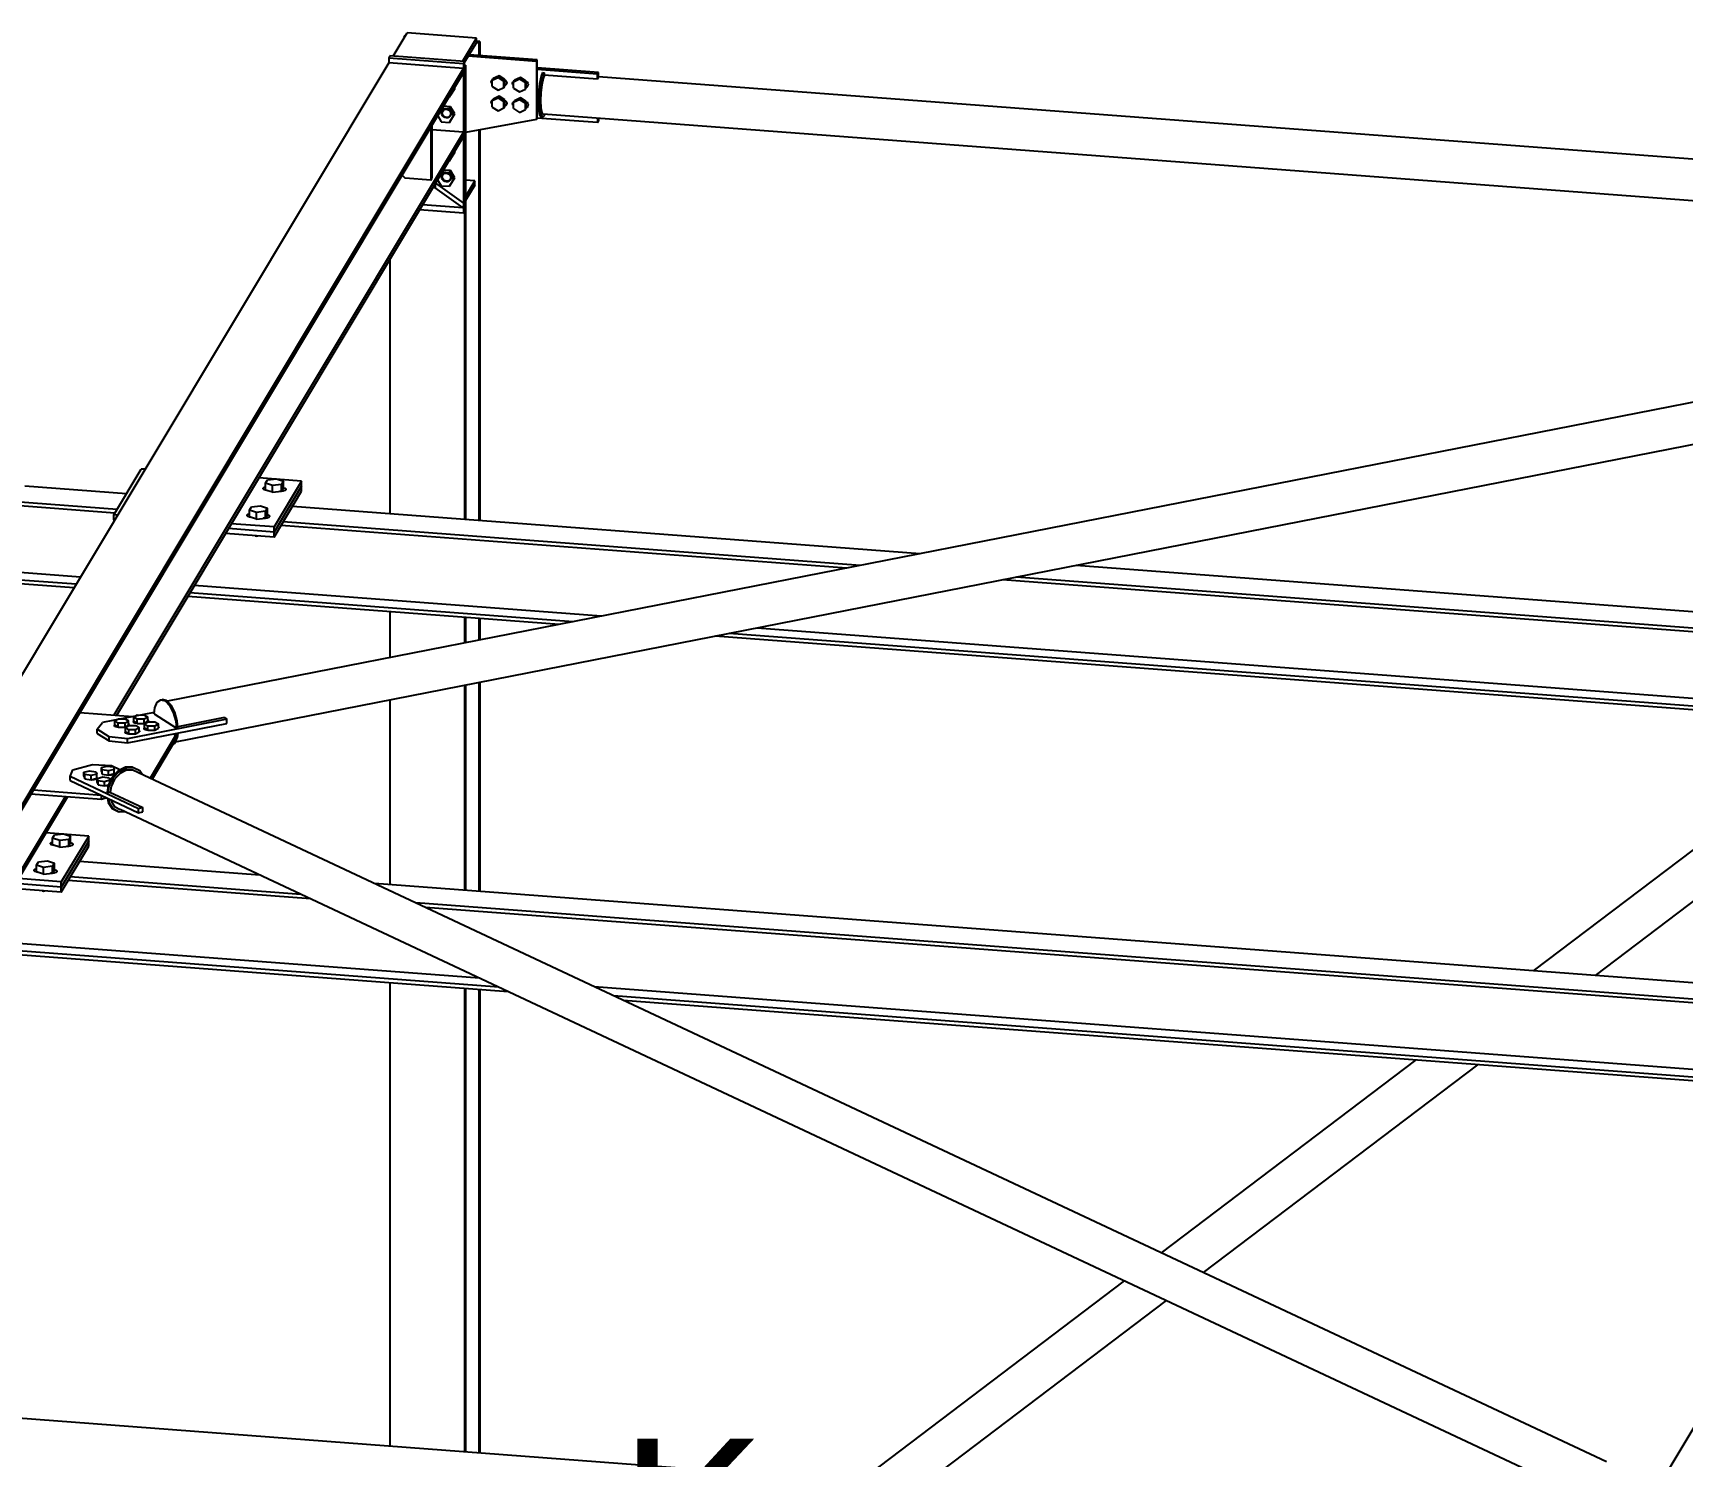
# Model space of a CAD drawing. Header units: millimetres. Extents: x -57554 to 16546, y 2142 to 98430.
# Drawn here: x -53503 to -50483, y 95825 to 98430 of the extents above; entities that cross this region are included whole.
import ezdxf

# ---------------------------------------------------------------- set-up
doc = ezdxf.new("R2010")
doc.units = ezdxf.units.MM
doc.styles.add('Arial', font='ARIAL.TTF', dxfattribs={"height": 0.2})

msp = doc.modelspace()

# ---------------------------------------------------------------- linework, layer by layer
at = {"color": 2, "linetype": 'Continuous'}
for p, q in [((-52843.3, 98387.4), (-52817.8, 98430)), ((-52821.7, 98424.6), (-52823.4, 98421.7)), ((-52823.4, 98421.7), (-52822.8, 98421.6)), ((-52823.4, 98421.7), (-52823.4, 98420.6)), ((-52821.7, 98424.6), (-52821.1, 98424.6)), ((-52690.6, 98420.4), (-52817.8, 98430)), ((-52716.2, 98377.9), (-52690.6, 98420.4)), ((-52690.6, 98412.9), (-52712.4, 98376.7)), ((-52686.5, 98411.4), (-52691.4, 98411.7)), ((-52690.6, 98412.9), (-52690.6, 98420.4)), ((-52684.7, 98414.3), (-52690.6, 98414.8)), ((-52684.7, 98414.3), (-52686.5, 98411.4)), ((-52686.5, 98411.4), (-52686.5, 98388.9)), ((-52684.7, 98414.3), (-52684.7, 98388.8)), ((-52849.3, 98387.9), (-52851.4, 98384.4)), ((-52851.4, 98384.4), (-52714.4, 98374.1)), ((-52851.4, 98384.4), (-52851.4, 98375.1)), ((-52712.4, 98377.6), (-52849.3, 98387.9)), ((-52712.4, 98377.6), (-52714.4, 98374.1)), ((-52712.4, 98103.6), (-52712.4, 98377.6)), ((-52581, 98378.1), (-52705.9, 98387.5)), ((-52579.3, 98380.8), (-52704.3, 98390.2)), ((-52581, 98378.1), (-52579.3, 98380.8)), ((-52581, 98378.1), (-52581, 98271.5)), ((-52579.3, 98274.2), (-52579.3, 98380.8)), ((-52851.4, 98375.1), (-54269.6, 96011.2)), ((-54138, 95991.9), (-52714.4, 98364.8)), ((-54138, 95984), (-52714.4, 98356.8)), ((-52714.4, 98364.8), (-52851.4, 98375.1)), ((-52714.4, 98374.1), (-52714.4, 98100.1)), ((-52714.4, 98356.8), (-52714.4, 98364.8)), ((-52710.6, 98371.2), (-52712.4, 98371.3)), ((-52710.6, 98371.2), (-52712.4, 98368.2)), ((-52712.4, 98368.2), (-52712.4, 97539.7)), ((-52710.6, 98371.2), (-52710.6, 97539.5)), ((-52467.1, 98357.5), (-52579.3, 98366)), ((-52468.8, 98354.7), (-52579.3, 98363.1)), ((-52572.1, 98350.8), (-52575, 98337.2)), ((-52569.5, 98357.4), (-52572.1, 98350.8)), ((-52572.1, 98337), (-52569.2, 98350.6)), ((-52569.5, 98357.4), (-52566.6, 98357.2)), ((-52569.2, 98350.6), (-52566.6, 98357.2)), ((-52566.3, 98353.3), (-52568.8, 98346.9)), ((-52566.6, 98357.2), (-52566.6, 98352.5)), ((-52566.6, 98353.3), (-52566.6, 98352.5)), ((-52566.6, 98353.3), (-52468.8, 98345.9)), ((-52468.8, 98354.7), (-52467.1, 98357.5)), ((-52468.8, 98345.9), (-52468.8, 98354.7)), ((-52468.8, 98345.9), (-52467.1, 98348.7)), ((-52467.1, 98348.7), (-52467.1, 98357.5)), ((-49391.9, 98118.2), (-52467.1, 98349.8)), ((-52577, 98320.9), (-52577.6, 98304.4)), ((-52575, 98337.2), (-52577, 98320.9)), ((-52574.7, 98304.2), (-52574, 98320.7)), ((-52574, 98320.7), (-52572.1, 98337)), ((-52573.1, 98320.5), (-52573.7, 98305.9)), ((-52571.3, 98334.9), (-52573.1, 98320.5)), ((-52568.8, 98346.9), (-52571.3, 98334.9)), ((-52577.6, 98304.4), (-52577, 98290.1)), ((-52577.6, 98304.4), (-52574.7, 98304.2)), ((-52577, 98290.1), (-52575, 98280.3)), ((-52574, 98289.9), (-52574.7, 98304.2)), ((-52572.1, 98280.1), (-52574, 98289.9)), ((-52573.7, 98305.9), (-52573.1, 98293.3)), ((-52573.1, 98293.3), (-52571.3, 98284.6)), ((-52774.3, 98257), (-52774.3, 98160.8)), ((-52772.7, 98259.7), (-52772.7, 98163.6)), ((-52581, 98271.5), (-52710.6, 98248)), ((-52581, 98271.5), (-52579.3, 98274.2)), ((-52468.8, 98265.9), (-52579.3, 98274.2)), ((-52575, 98280.3), (-52572.1, 98276.4)), ((-52569.2, 98276.2), (-52572.1, 98280.1)), ((-52572.1, 98276.4), (-52569.2, 98276.2)), ((-52571.3, 98284.6), (-52568.8, 98281.2)), ((-52566.6, 98278.2), (-52569.2, 98276.2)), ((-49299.8, 98035), (-52568.8, 98281.2)), ((-52566.6, 98281), (-52566.6, 98278.2)), ((-52468.8, 98273.6), (-52468.8, 98265.9)), ((-52468.8, 98265.9), (-52467.1, 98268.7)), ((-52467.1, 98273.5), (-52467.1, 98268.7)), ((-52714.4, 98248.3), (-53354.7, 97181.2)), ((-52714.4, 98240.4), (-53350.1, 97180.8)), ((-52714.4, 98248.3), (-52772.7, 98252.7)), ((-52714.4, 98240.4), (-52714.4, 98248.3)), ((-52686.5, 98252.4), (-52686.5, 97537.7)), ((-52684.7, 98252.7), (-52684.7, 97537.6)), ((-52826.6, 98169.8), (-52821.3, 98164.4)), ((-52774.3, 98160.8), (-52821.3, 98164.4)), ((-52774.3, 98160.8), (-52772.7, 98163.6)), ((-52766.4, 98146.8), (-52770.4, 98147.1)), ((-52765.6, 98155.1), (-52766.4, 98153.7)), ((-52766.4, 98153.7), (-52766.4, 98146.8)), ((-52715.3, 98110.1), (-52766.4, 98146.8)), ((-52765.6, 98155.1), (-52714.4, 98118.5)), ((-52693.6, 98159.1), (-52710.6, 98160.4)), ((-52693.6, 98159.1), (-52710.6, 98130.7)), ((-52693.6, 98151.6), (-52710.6, 98123.3)), ((-52693.6, 98151.6), (-52693.6, 98159.1)), ((-52714.4, 98100.1), (-52795, 98106.2)), ((-52715.3, 98110.1), (-52789.3, 98115.6)), ((-52714.4, 98118.5), (-52715.3, 98110.1)), ((-52714.4, 98100.1), (-52712.4, 98103.6)), ((-49131.5, 98094.9), (-50549.7, 95731.1)), ((-52849.3, 98015.6), (-52849.3, 97550)), ((-49332.5, 97975.8), (-53256.7, 97206.7)), ((-49318.4, 97901), (-53242.2, 97132)), ((-53354.7, 97548.1), (-53304.4, 97631.9)), ((-53297.5, 97631.4), (-53304.4, 97631.9)), ((-53331.8, 97586.3), (-53517.5, 97600.3)), ((-53011, 97609.8), (-53089.2, 97615.7)), ((-53011, 97609.8), (-53061.3, 97526)), ((-53011, 97600.5), (-53061.3, 97516.6)), ((-53061.3, 97516.6), (-53011, 97600.5)), ((-53011, 97600.5), (-53011, 97609.8)), ((-53011, 97591.1), (-53011, 97600.5)), ((-53348.8, 97557.9), (-53534.6, 97571.9)), ((-53352.8, 97551.3), (-53534.6, 97565)), ((-53061.3, 97507.3), (-53011, 97591.1)), ((-51878.3, 97476.9), (-53027.6, 97563.4)), ((-53354.7, 97538.7), (-53354.7, 97548.1)), ((-53347.9, 97547.5), (-53354.7, 97548.1)), ((-53354.7, 97538.7), (-53354.7, 97536.1)), ((-53353.2, 97538.6), (-53354.7, 97538.7)), ((-53353.2, 97538.6), (-53354.7, 97538.7)), ((-53061.3, 97526), (-53139.5, 97531.8)), ((-51987.8, 97455.4), (-53044.6, 97535)), ((-53061.3, 97507.3), (-53150.3, 97514)), ((-53061.3, 97516.6), (-53144.9, 97522.9)), ((-53061.3, 97516.6), (-53144.9, 97522.9)), ((-53061.3, 97516.6), (-53061.3, 97526)), ((-53061.3, 97507.3), (-53061.3, 97516.6)), ((-52013.3, 97450.4), (-53048.6, 97528.4)), ((-53415.9, 97434.2), (-53526.6, 97442.5)), ((-49611.9, 97306.2), (-51592.5, 97455.3)), ((-53423.9, 97420.9), (-53534.6, 97429.2)), ((-53427.8, 97414.2), (-53534.6, 97422.3)), ((-52462.4, 97362.4), (-53207.5, 97418.5)), ((-49632.9, 97271.1), (-51727.5, 97428.9)), ((-49628.9, 97277.8), (-51701.9, 97433.9)), ((-52539.3, 97347.3), (-53219.5, 97398.5)), ((-52513.8, 97352.3), (-53215.5, 97405.2)), ((-52849.3, 97370.7), (-52849.3, 97286.6)), ((-52712.4, 97360.4), (-52712.4, 97313.4)), ((-52710.6, 97360.2), (-52710.6, 97313.7)), ((-52686.5, 97358.4), (-52686.5, 97318.5)), ((-52684.7, 97358.3), (-52684.7, 97318.8)), ((-49707.9, 97134.1), (-52253.5, 97325.8)), ((-49704, 97140.7), (-52228, 97330.8)), ((-49696, 97154.1), (-52176.6, 97340.9)), ((-52712.4, 97235.9), (-52712.4, 96860.5)), ((-52710.6, 97236.2), (-52710.6, 96860.4)), ((-52686.5, 97240.9), (-52686.5, 96858.6)), ((-52684.7, 97241.3), (-52684.7, 96858.5)), ((-53279.8, 97194.9), (-53275.3, 97205.1)), ((-53275.3, 97205.1), (-53268.6, 97209.5)), ((-53268.6, 97209.5), (-53265.9, 97210)), ((-53268.6, 97209.5), (-53260.6, 97207.4)), ((-53258, 97208), (-53265.9, 97210)), ((-53260.6, 97207.4), (-53258, 97208)), ((-53260.6, 97207.4), (-53252.6, 97199.3)), ((-53250, 97199.8), (-53258, 97208)), ((-53243.2, 97186.7), (-53250, 97199.8)), ((-52849.3, 97209), (-52849.3, 96870.9)), ((-53319.9, 97178.5), (-53417, 97185.8)), ((-53280.8, 97186.2), (-53375.5, 97167.7)), ((-53147.5, 97173.9), (-53329.5, 97138.2)), ((-53281, 97184), (-53279.8, 97194.9)), ((-53281, 97184), (-53240.1, 97157.8)), ((-53252.6, 97199.3), (-53245.9, 97186.2)), ((-53245.9, 97186.2), (-53241.3, 97170.3)), ((-53238.7, 97170.8), (-53243.2, 97186.7)), ((-53241.3, 97170.3), (-53240.1, 97157.8)), ((-53237.5, 97158.3), (-53238.7, 97170.8)), ((-53152, 97176.8), (-53237.7, 97160)), ((-53152, 97176.8), (-53147.5, 97173.9)), ((-53147.5, 97166.4), (-53147.5, 97173.9)), ((-53385.2, 97155.6), (-53375.5, 97167.7)), ((-53385.2, 97148.1), (-53385.2, 97155.6)), ((-53363.5, 97141.7), (-53385.2, 97155.6)), ((-53385.2, 97148.1), (-53363.5, 97134.2)), ((-53363.5, 97134.2), (-53363.5, 97141.7)), ((-53329.5, 97138.2), (-53363.5, 97141.7)), ((-53329.5, 97130.7), (-53147.5, 97166.4)), ((-53241.5, 97143.9), (-53288.3, 97065.9)), ((-53246.3, 97147), (-53241.5, 97143.9)), ((-53243.2, 97129.8), (-53238.7, 97140)), ((-53241.5, 97136.4), (-53241.5, 97143.9)), ((-53241.3, 97139.5), (-53241.5, 97139.1)), ((-53240.4, 97148.2), (-53241.3, 97139.5)), ((-53240.1, 97157.8), (-53237.5, 97158.3)), ((-53237.8, 97148.7), (-53238.7, 97140)), ((-50155.7, 97167.8), (-50755.8, 96713.2)), ((-50042.4, 97159.3), (-50642.5, 96704.7)), ((-53363.5, 97134.2), (-53329.5, 97130.7)), ((-53329.5, 97130.7), (-53329.5, 97138.2)), ((-53241.5, 97136.4), (-53284.8, 97064.2)), ((-53243.2, 97129.8), (-53246.9, 97127.4)), ((-53434.7, 97069), (-53429.8, 97081.4)), ((-53429.8, 97081.4), (-53393.9, 97091)), ((-53393.9, 97091), (-53358.9, 97089.2)), ((-53358.9, 97089.2), (-53342.4, 97081.5)), ((-53346.6, 97079.3), (-53357.8, 97067.6)), ((-53333.5, 97085.9), (-53346.6, 97079.3)), ((-53344.8, 97078.5), (-53331.7, 97085.1)), ((-53331.7, 97080.4), (-53343.3, 97074.6)), ((-53320.4, 97086.4), (-53333.5, 97085.9)), ((-53333.5, 97085.9), (-53331.7, 97085.1)), ((-53331.7, 97085.1), (-53318.5, 97085.5)), ((-53320.1, 97080.8), (-53331.7, 97080.4)), ((-53320.4, 97086.4), (-53318.5, 97085.5)), ((-50621.6, 95814.4), (-53320.1, 97080.8)), ((-53318.5, 97085.5), (-53307.4, 97079.8)), ((-53307.4, 97079.8), (-53302.5, 97072.6)), ((-53434.7, 97061.5), (-53434.7, 97069)), ((-53309.4, 97010.1), (-53434.7, 97069)), ((-53434.7, 97061.5), (-53309.4, 97002.7)), ((-53365.2, 97052.6), (-53367.2, 97040.4)), ((-53365.4, 97039.5), (-53363.4, 97051.7)), ((-53357.8, 97067.6), (-53365.2, 97052.6)), ((-53363.4, 97051.7), (-53356, 97066.8)), ((-53359.7, 97050.9), (-53361.5, 97040.2)), ((-53353.2, 97064.2), (-53359.7, 97050.9)), ((-53356, 97066.8), (-53344.8, 97078.5)), ((-53343.3, 97074.6), (-53353.2, 97064.2)), ((-53444.1, 97032.1), (-54087.9, 95959)), ((-53439.5, 97031.8), (-54083.4, 95958.7)), ((-53377.4, 97027.1), (-53506.4, 97036.8)), ((-53377.4, 97034.6), (-53502.1, 97044)), ((-53377.4, 97027.1), (-53377.4, 97034.6)), ((-53367.3, 97029.8), (-53377.4, 97027.1)), ((-53367.2, 97040.4), (-53365.4, 97039.5)), ((-53366.6, 97029.5), (-53365.2, 97021.8)), ((-53361.4, 97040.6), (-53365.4, 97039.5)), ((-53365.2, 97021.8), (-53357.8, 97010.7)), ((-53364.8, 97028.7), (-53363.4, 97020.9)), ((-53356, 97009.8), (-53363.4, 97020.9)), ((-53362.1, 97040.4), (-53361.4, 97040.6)), ((-53362.1, 97040.4), (-53301.8, 97012.2)), ((-53360.3, 97026.5), (-53359.7, 97023.7)), ((-53359.7, 97023.7), (-53353.2, 97013.9)), ((-53357.8, 97010.7), (-53346.6, 97005)), ((-53344.8, 97004.1), (-53356, 97009.8)), ((-53353.2, 97013.9), (-53343.3, 97008.8)), ((-53346.6, 97005), (-53344.8, 97004.1)), ((-53334, 97004.5), (-53344.8, 97004.1)), ((-50653.1, 95746.3), (-53343.3, 97008.8)), ((-53301.8, 97012.2), (-53309.4, 97010.1)), ((-53309.4, 97002.7), (-53309.4, 97010.1)), ((-53309.4, 97002.7), (-53301.8, 97004.7)), ((-53301.8, 97004.7), (-53301.8, 97012.2)), ((-53400.8, 96960), (-53479, 96965.9)), ((-53400.8, 96960), (-53451.1, 96876.2)), ((-53400.8, 96950.7), (-53400.8, 96960)), ((-53400.8, 96950.7), (-53451.1, 96866.8)), ((-53451.1, 96866.8), (-53400.8, 96950.7)), ((-53451.1, 96857.5), (-53400.8, 96941.3)), ((-53400.8, 96941.3), (-53400.8, 96950.7)), ((-53087.5, 96888.8), (-53417.4, 96913.6)), ((-53451.1, 96866.8), (-53534.7, 96873.1)), ((-53451.1, 96866.8), (-53534.7, 96873.1)), ((-53451.1, 96876.2), (-53529.4, 96882.1)), ((-53451.1, 96866.8), (-53451.1, 96876.2)), ((-52994.6, 96845.2), (-53438.4, 96878.6)), ((-53012.1, 96853.4), (-53434.5, 96885.2)), ((-50001.7, 96656.4), (-52877.2, 96873)), ((-53451.1, 96857.5), (-53540.1, 96864.2)), ((-53451.1, 96857.5), (-53451.1, 96866.8)), ((-50018.7, 96628), (-52801.8, 96837.6)), ((-50022.7, 96621.4), (-52784.2, 96829.3)), ((-52632.4, 96675.2), (-53609.3, 96748.8)), ((-52649.9, 96683.4), (-53605.4, 96755.4)), ((-52685.3, 96700), (-53597.4, 96768.7)), ((-52849.3, 96691.5), (-52849.3, 95843.1)), ((-52712.4, 96681.2), (-52712.4, 95832.8)), ((-52710.6, 96681.1), (-52710.6, 95832.7)), ((-52686.5, 96679.3), (-52686.5, 95830.9)), ((-52684.7, 96679.1), (-52684.7, 95830.7)), ((-50085.8, 96504.3), (-52475, 96684.2)), ((-50093.8, 96490.9), (-52439.6, 96667.6)), ((-50097.8, 96484.3), (-52422, 96659.4)), ((-50971, 96550.1), (-51437, 96197.1)), ((-50857.7, 96541.5), (-51360, 96161)), ((-51504.5, 96145.9), (-51989.6, 95778.4)), ((-51427.6, 96109.8), (-51876.2, 95769.9)), ((-50847.3, 95692.4), (-53922.5, 95924))]:
    msp.add_line(p, q, dxfattribs=at)
at = {"color": 6, "linetype": 'Continuous'}
for p, q in [((-52661.9, 98343.7), (-52651.1, 98348.8)), ((-52649.4, 98351.6), (-52660.2, 98346.5)), ((-52651.1, 98348.8), (-52649.4, 98351.6)), ((-52651.1, 98348.8), (-52640.3, 98342.1)), ((-52638.7, 98344.9), (-52649.4, 98351.6)), ((-52610.3, 98348.7), (-52621.1, 98343.5)), ((-52612, 98345.9), (-52610.3, 98348.7)), ((-52599.5, 98341.9), (-52610.3, 98348.7)), ((-52740.2, 98313), (-52732.6, 98325.1)), ((-52730.5, 98328.6), (-52738.1, 98316.5)), ((-52733, 98325.8), (-52732.6, 98325.1)), ((-52732.6, 98325.1), (-52730.5, 98328.6)), ((-52730.5, 98328.6), (-52730.9, 98329.3)), ((-52663.6, 98340.8), (-52663.1, 98343.3)), ((-52663.1, 98338.3), (-52663.6, 98340.8)), ((-52663.1, 98343.3), (-52661.6, 98345.3)), ((-52661.9, 98336.4), (-52663.1, 98338.3)), ((-52661.9, 98343.7), (-52660.2, 98346.5)), ((-52661.9, 98331.8), (-52661.9, 98343.7)), ((-52661.9, 98331.8), (-52651.1, 98325.1)), ((-52661.6, 98345.3), (-52660.6, 98345.9)), ((-52651.1, 98325.1), (-52640.3, 98330.2)), ((-52640.3, 98342.1), (-52638.7, 98344.9)), ((-52640.3, 98330.2), (-52640.3, 98342.1)), ((-52640.3, 98330.2), (-52638.7, 98333)), ((-52638.7, 98333), (-52638.7, 98344.9)), ((-52638.7, 98344.5), (-52637.3, 98343.4)), ((-52637.3, 98334.2), (-52638.7, 98333.4)), ((-52637.3, 98343.4), (-52635.8, 98341.2)), ((-52635.8, 98336.2), (-52637.3, 98334.2)), ((-52635.8, 98341.2), (-52635.3, 98338.7)), ((-52635.3, 98338.7), (-52635.8, 98336.2)), ((-52624.5, 98337.9), (-52624, 98340.3)), ((-52624, 98335.3), (-52624.5, 98337.9)), ((-52624, 98340.3), (-52622.5, 98342.3)), ((-52622.7, 98333.4), (-52624, 98335.3)), ((-52622.7, 98340.8), (-52612, 98345.9)), ((-52622.7, 98340.8), (-52621.1, 98343.5)), ((-52622.7, 98328.9), (-52622.7, 98340.8)), ((-52622.7, 98328.9), (-52612, 98322.1)), ((-52622.5, 98342.3), (-52621.4, 98342.9)), ((-52612, 98345.9), (-52601.2, 98339.1)), ((-52612, 98322.1), (-52601.2, 98327.3)), ((-52601.2, 98339.1), (-52599.5, 98341.9)), ((-52601.2, 98327.3), (-52601.2, 98339.1)), ((-52601.2, 98327.3), (-52599.5, 98330)), ((-52599.5, 98330), (-52599.5, 98341.9)), ((-52599.5, 98341.5), (-52598.1, 98340.5)), ((-52598.1, 98331.2), (-52599.5, 98330.4)), ((-52598.1, 98340.5), (-52596.6, 98338.3)), ((-52596.6, 98333.3), (-52598.1, 98331.2)), ((-52596.6, 98338.3), (-52596.1, 98335.7)), ((-52596.1, 98335.7), (-52596.6, 98333.3)), ((-52754.1, 98286.2), (-52752.9, 98288.4)), ((-52753.6, 98283.5), (-52752.5, 98287.2)), ((-52753, 98292.5), (-52740.2, 98291.5)), ((-52752.9, 98288.4), (-52750.9, 98290.1)), ((-52752.5, 98287.2), (-52749.7, 98289.7)), ((-52738.1, 98295), (-52750.9, 98296)), ((-52750.9, 98290.1), (-52748.5, 98291.2)), ((-52749.7, 98289.7), (-52745.7, 98290.4)), ((-52748.5, 98291.2), (-52745.7, 98291.4)), ((-52745.7, 98291.4), (-52743, 98290.7)), ((-52745.7, 98290.4), (-52741.8, 98289.1)), ((-52743, 98290.7), (-52740.6, 98289.4)), ((-52741.8, 98289.1), (-52739, 98286.2)), ((-52740.7, 98313.1), (-52740.2, 98313)), ((-52740.6, 98289.4), (-52738.6, 98287.4)), ((-52740.2, 98313), (-52738.1, 98316.5)), ((-52740.2, 98291.5), (-52738.1, 98295)), ((-52740.2, 98291.5), (-52732.6, 98278.3)), ((-52738.6, 98287.4), (-52737.4, 98284.9)), ((-52730.5, 98281.8), (-52738.1, 98295)), ((-52663.6, 98303.4), (-52663.1, 98305.9)), ((-52663.1, 98300.9), (-52663.6, 98303.4)), ((-52663.1, 98305.9), (-52661.6, 98307.9)), ((-52661.9, 98299), (-52663.1, 98300.9)), ((-52661.9, 98306.3), (-52651.1, 98311.4)), ((-52661.9, 98306.3), (-52660.2, 98309.1)), ((-52661.9, 98294.4), (-52661.9, 98306.3)), ((-52661.9, 98294.4), (-52651.1, 98287.7)), ((-52661.6, 98307.9), (-52660.6, 98308.5)), ((-52649.4, 98314.2), (-52660.2, 98309.1)), ((-52651.1, 98311.4), (-52649.4, 98314.2)), ((-52651.1, 98311.4), (-52640.3, 98304.7)), ((-52651.1, 98287.7), (-52640.3, 98292.8)), ((-52638.7, 98307.5), (-52649.4, 98314.2)), ((-52640.3, 98304.7), (-52638.7, 98307.5)), ((-52640.3, 98292.8), (-52640.3, 98304.7)), ((-52640.3, 98292.8), (-52638.7, 98295.6)), ((-52638.7, 98295.6), (-52638.7, 98307.5)), ((-52638.7, 98307.1), (-52637.3, 98306)), ((-52637.3, 98296.8), (-52638.7, 98296)), ((-52637.3, 98306), (-52635.8, 98303.8)), ((-52635.8, 98298.8), (-52637.3, 98296.8)), ((-52635.8, 98303.8), (-52635.3, 98301.3)), ((-52635.3, 98301.3), (-52635.8, 98298.8)), ((-52624.5, 98300.5), (-52624, 98302.9)), ((-52624, 98297.9), (-52624.5, 98300.5)), ((-52624, 98302.9), (-52622.5, 98304.9)), ((-52622.7, 98296), (-52624, 98297.9)), ((-52622.7, 98303.4), (-52612, 98308.5)), ((-52622.7, 98303.4), (-52621.1, 98306.1)), ((-52622.7, 98291.5), (-52622.7, 98303.4)), ((-52622.7, 98291.5), (-52612, 98284.7)), ((-52622.5, 98304.9), (-52621.4, 98305.5)), ((-52610.3, 98311.3), (-52621.1, 98306.1)), ((-52612, 98308.5), (-52610.3, 98311.3)), ((-52612, 98308.5), (-52601.2, 98301.7)), ((-52612, 98284.7), (-52601.2, 98289.9)), ((-52599.5, 98304.5), (-52610.3, 98311.3)), ((-52601.2, 98301.7), (-52599.5, 98304.5)), ((-52601.2, 98289.9), (-52601.2, 98301.7)), ((-52601.2, 98289.9), (-52599.5, 98292.6)), ((-52599.5, 98292.6), (-52599.5, 98304.5)), ((-52599.5, 98304.1), (-52598.1, 98303.1)), ((-52598.1, 98293.8), (-52599.5, 98293)), ((-52598.1, 98303.1), (-52596.6, 98300.9)), ((-52596.6, 98295.8), (-52598.1, 98293.8)), ((-52596.6, 98300.9), (-52596.1, 98298.3)), ((-52596.1, 98298.3), (-52596.6, 98295.8)), ((-52761.6, 98278.1), (-52755.4, 98267.4)), ((-52755.4, 98267.4), (-52740.2, 98266.3)), ((-52754.5, 98283.6), (-52754.1, 98286.2)), ((-52754.1, 98281), (-52754.5, 98283.6)), ((-52752.9, 98278.5), (-52754.1, 98281)), ((-52752.5, 98279.7), (-52753.6, 98283.5)), ((-52750.9, 98276.5), (-52752.9, 98278.5)), ((-52749.7, 98276.8), (-52752.5, 98279.7)), ((-52748.5, 98275.1), (-52750.9, 98276.5)), ((-52745.7, 98275.5), (-52749.7, 98276.8)), ((-52745.7, 98274.5), (-52748.5, 98275.1)), ((-52741.8, 98276.2), (-52745.7, 98275.5)), ((-52743, 98274.7), (-52745.7, 98274.5)), ((-52740.6, 98275.7), (-52743, 98274.7)), ((-52739, 98278.7), (-52741.8, 98276.2)), ((-52738.6, 98277.5), (-52740.6, 98275.7)), ((-52740.2, 98266.3), (-52732.6, 98278.3)), ((-52740.2, 98266.3), (-52738.1, 98269.7)), ((-52739, 98286.2), (-52737.9, 98282.4)), ((-52737.9, 98282.4), (-52739, 98278.7)), ((-52737.4, 98279.7), (-52738.6, 98277.5)), ((-52738.1, 98269.7), (-52730.5, 98281.8)), ((-52737.4, 98284.9), (-52736.9, 98282.3)), ((-52736.9, 98282.3), (-52737.4, 98279.7)), ((-52732.6, 98278.3), (-52730.5, 98281.8)), ((-52740.9, 98196.2), (-52740.2, 98196.1)), ((-52740.2, 98196.1), (-52732.6, 98208.2)), ((-52740.2, 98196.1), (-52738.1, 98199.6)), ((-52730.5, 98211.7), (-52738.1, 98199.6)), ((-52733.2, 98209.2), (-52732.6, 98208.2)), ((-52732.6, 98208.2), (-52730.5, 98211.7)), ((-52730.5, 98211.7), (-52731.1, 98212.7)), ((-52754.5, 98166.7), (-52754.1, 98169.3)), ((-52754.1, 98164.1), (-52754.5, 98166.7)), ((-52754.1, 98169.3), (-52752.9, 98171.5)), ((-52753.6, 98166.6), (-52752.5, 98170.3)), ((-52752.5, 98162.8), (-52753.6, 98166.6)), ((-52753.3, 98175.6), (-52740.2, 98174.6)), ((-52752.9, 98171.5), (-52750.9, 98173.3)), ((-52752.5, 98170.3), (-52749.7, 98172.8)), ((-52738.1, 98178.1), (-52751.2, 98179.1)), ((-52750.9, 98173.3), (-52748.5, 98174.3)), ((-52749.7, 98172.8), (-52745.7, 98173.5)), ((-52748.5, 98174.3), (-52745.7, 98174.5)), ((-52745.7, 98174.5), (-52743, 98173.9)), ((-52745.7, 98173.5), (-52741.8, 98172.2)), ((-52743, 98173.9), (-52740.6, 98172.5)), ((-52741.8, 98172.2), (-52739, 98169.3)), ((-52740.6, 98172.5), (-52738.6, 98170.5)), ((-52740.2, 98174.6), (-52738.1, 98178.1)), ((-52740.2, 98174.6), (-52732.6, 98161.4)), ((-52739, 98169.3), (-52737.9, 98165.5)), ((-52738.6, 98170.5), (-52737.4, 98168)), ((-52730.5, 98164.9), (-52738.1, 98178.1)), ((-52737.4, 98168), (-52736.9, 98165.4)), ((-52761.8, 98161.5), (-52755.4, 98150.5)), ((-52755.4, 98150.5), (-52740.2, 98149.4)), ((-52752.9, 98161.6), (-52754.1, 98164.1)), ((-52750.9, 98159.6), (-52752.9, 98161.6)), ((-52749.7, 98159.9), (-52752.5, 98162.8)), ((-52748.5, 98158.3), (-52750.9, 98159.6)), ((-52745.7, 98158.6), (-52749.7, 98159.9)), ((-52745.7, 98157.6), (-52748.5, 98158.3)), ((-52741.8, 98159.3), (-52745.7, 98158.6)), ((-52743, 98157.8), (-52745.7, 98157.6)), ((-52740.6, 98158.9), (-52743, 98157.8)), ((-52739, 98161.8), (-52741.8, 98159.3)), ((-52738.6, 98160.6), (-52740.6, 98158.9)), ((-52740.2, 98149.4), (-52732.6, 98161.4)), ((-52740.2, 98149.4), (-52738.1, 98152.9)), ((-52737.9, 98165.5), (-52739, 98161.8)), ((-52737.4, 98162.8), (-52738.6, 98160.6)), ((-52738.1, 98152.9), (-52730.5, 98164.9)), ((-52736.9, 98165.4), (-52737.4, 98162.8)), ((-52732.6, 98161.4), (-52730.5, 98164.9)), ((-53081.1, 97595.5), (-53081, 97597)), ((-53079.5, 97594.1), (-53081.1, 97595.5)), ((-53081, 97597), (-53079.3, 97598.4)), ((-53076.5, 97593), (-53079.5, 97594.1)), ((-53079.3, 97598.4), (-53077, 97599.2)), ((-53077, 97605.9), (-53073.3, 97611.9)), ((-53077, 97593.5), (-53077, 97605.9)), ((-53064.1, 97601.8), (-53077, 97605.9)), ((-53064.1, 97589.4), (-53077, 97593.5)), ((-53073.9, 97592.6), (-53076.5, 97593)), ((-53073.3, 97611.9), (-53056.9, 97613.8)), ((-53047.6, 97603.7), (-53064.1, 97601.8)), ((-53064.1, 97589.4), (-53064.1, 97601.8)), ((-53056.9, 97613.8), (-53044, 97609.7)), ((-53044, 97609.7), (-53047.6, 97603.7)), ((-53047.6, 97591.3), (-53047.6, 97603.7)), ((-53047.6, 97591.3), (-53044, 97597.3)), ((-53041.6, 97592.5), (-53044.7, 97591.4)), ((-53044, 97597.3), (-53044, 97609.7)), ((-53044, 97597.7), (-53041.5, 97596.8)), ((-53039.9, 97593.9), (-53041.6, 97592.5)), ((-53041.5, 97596.8), (-53039.9, 97595.4)), ((-53039.9, 97595.4), (-53039.9, 97593.9)), ((-53106.5, 97556.7), (-53102.9, 97562.7)), ((-53102.9, 97562.7), (-53086.4, 97564.6)), ((-53086.4, 97564.6), (-53073.5, 97560.5)), ((-53064.1, 97589.4), (-53047.6, 97591.3)), ((-53048.7, 97590.9), (-53051.5, 97590.9)), ((-53044.7, 97591.4), (-53048.7, 97590.9)), ((-53110.6, 97546.3), (-53110.5, 97547.8)), ((-53109, 97544.8), (-53110.6, 97546.3)), ((-53110.5, 97547.8), (-53108.8, 97549.2)), ((-53106, 97543.8), (-53109, 97544.8)), ((-53108.8, 97549.2), (-53106.5, 97550)), ((-53106.5, 97544.3), (-53106.5, 97556.7)), ((-53093.6, 97552.6), (-53106.5, 97556.7)), ((-53093.6, 97540.2), (-53106.5, 97544.3)), ((-53103.4, 97543.4), (-53106, 97543.8)), ((-53077.1, 97554.5), (-53093.6, 97552.6)), ((-53093.6, 97540.2), (-53093.6, 97552.6)), ((-53093.6, 97540.2), (-53077.1, 97542.1)), ((-53078.2, 97541.7), (-53081, 97541.7)), ((-53074.2, 97542.2), (-53078.2, 97541.7)), ((-53073.5, 97560.5), (-53077.1, 97554.5)), ((-53077.1, 97542.1), (-53077.1, 97554.5)), ((-53077.1, 97542.1), (-53073.5, 97548.1)), ((-53071.2, 97543.3), (-53074.2, 97542.2)), ((-53073.5, 97548.1), (-53073.5, 97560.5)), ((-53073.5, 97548.5), (-53071, 97547.6)), ((-53069.5, 97544.7), (-53071.2, 97543.3)), ((-53071, 97547.6), (-53069.4, 97546.2)), ((-53069.4, 97546.2), (-53069.5, 97544.7)), ((-53095.7, 97509.8), (-53093.6, 97509.2)), ((-53093.6, 97509.2), (-53093.6, 97509.7)), ((-53093.6, 97509.2), (-53090.9, 97509.5)), ((-53353, 97171), (-53346.4, 97174.8)), ((-53353, 97163.5), (-53353, 97171)), ((-53346.8, 97167), (-53353, 97171)), ((-53346.4, 97174.8), (-53333.7, 97174.7)), ((-53327.6, 97170.8), (-53334.1, 97167)), ((-53333.7, 97174.7), (-53327.6, 97170.8)), ((-53327.6, 97163.3), (-53327.6, 97170.8)), ((-53318.8, 97168.7), (-53318.6, 97169.7)), ((-53318.6, 97169.7), (-53317.8, 97170.2)), ((-53318, 97177.8), (-53311.4, 97181.7)), ((-53318, 97170.4), (-53318, 97177.8)), ((-53311.8, 97173.9), (-53318, 97177.8)), ((-53318, 97170.4), (-53311.8, 97166.4)), ((-53311.8, 97166.4), (-53311.8, 97173.9)), ((-53299.1, 97173.8), (-53311.8, 97173.9)), ((-53311.4, 97181.7), (-53298.7, 97181.6)), ((-53292.6, 97177.7), (-53299.1, 97173.8)), ((-53299.1, 97166.3), (-53299.1, 97173.8)), ((-53299.1, 97166.3), (-53292.6, 97170.2)), ((-53298.7, 97181.6), (-53292.6, 97177.7)), ((-53292.6, 97170.2), (-53292.6, 97177.7)), ((-53292.6, 97172.7), (-53291.8, 97171.8)), ((-53292, 97170.9), (-53292.6, 97170.5)), ((-53291.8, 97171.8), (-53292, 97170.9)), ((-53353.8, 97161.8), (-53353.6, 97162.8)), ((-53353, 97160.9), (-53353.8, 97161.8)), ((-53353.6, 97162.8), (-53352.8, 97163.4)), ((-53353, 97163.5), (-53346.8, 97159.6)), ((-53351.2, 97160.2), (-53353, 97160.9)), ((-53348.8, 97159.7), (-53351.2, 97160.2)), ((-53347, 97159.7), (-53348.8, 97159.7)), ((-53346.8, 97159.6), (-53346.8, 97167)), ((-53334.1, 97167), (-53346.8, 97167)), ((-53346.8, 97159.6), (-53334.1, 97159.5)), ((-53334.4, 97149.4), (-53334.2, 97150.4)), ((-53333.6, 97148.5), (-53334.4, 97149.4)), ((-53334.2, 97150.4), (-53333.4, 97151)), ((-53334.1, 97159.5), (-53334.1, 97167)), ((-53334.1, 97159.5), (-53327.6, 97163.3)), ((-53333.6, 97158.6), (-53327.1, 97162.4)), ((-53333.6, 97151.1), (-53333.6, 97158.6)), ((-53327.5, 97154.6), (-53333.6, 97158.6)), ((-53333.6, 97151.1), (-53327.5, 97147.2)), ((-53331.8, 97147.8), (-53333.6, 97148.5)), ((-53329.4, 97147.3), (-53331.8, 97147.8)), ((-53327.7, 97147.3), (-53329.4, 97147.3)), ((-53327.6, 97165.9), (-53326.8, 97165)), ((-53327, 97164), (-53327.6, 97163.6)), ((-53327.5, 97147.2), (-53327.5, 97154.6)), ((-53314.8, 97154.6), (-53327.5, 97154.6)), ((-53327.5, 97147.2), (-53314.8, 97147.1)), ((-53327.1, 97162.4), (-53314.4, 97162.3)), ((-53326.8, 97165), (-53327, 97164)), ((-53318, 97167.8), (-53318.8, 97168.7)), ((-53316.2, 97167), (-53318, 97167.8)), ((-53313.8, 97166.6), (-53316.2, 97167)), ((-53308.2, 97158.4), (-53314.8, 97154.6)), ((-53314.8, 97147.1), (-53314.8, 97154.6)), ((-53314.8, 97147.1), (-53308.2, 97150.9)), ((-53314.4, 97162.3), (-53308.2, 97158.4)), ((-53312, 97166.6), (-53313.8, 97166.6)), ((-53311.8, 97166.4), (-53299.1, 97166.3)), ((-53308.2, 97150.9), (-53308.2, 97158.4)), ((-53308.2, 97153.5), (-53307.4, 97152.6)), ((-53307.6, 97151.6), (-53308.2, 97151.2)), ((-53307.4, 97152.6), (-53307.6, 97151.6)), ((-53299.4, 97156.3), (-53299.2, 97157.3)), ((-53298.6, 97155.4), (-53299.4, 97156.3)), ((-53299.2, 97157.3), (-53298.4, 97157.8)), ((-53298.6, 97165.4), (-53292.1, 97169.3)), ((-53298.6, 97158), (-53298.6, 97165.4)), ((-53292.5, 97161.5), (-53298.6, 97165.4)), ((-53298.6, 97158), (-53292.5, 97154)), ((-53296.8, 97154.6), (-53298.6, 97155.4)), ((-53294.4, 97154.2), (-53296.8, 97154.6)), ((-53292.7, 97154.1), (-53294.4, 97154.2)), ((-53292.5, 97154), (-53292.5, 97161.5)), ((-53279.8, 97161.4), (-53292.5, 97161.5)), ((-53292.5, 97154), (-53279.8, 97153.9)), ((-53292.1, 97169.3), (-53279.4, 97169.2)), ((-53273.2, 97165.3), (-53279.8, 97161.4)), ((-53279.8, 97153.9), (-53279.8, 97161.4)), ((-53279.8, 97153.9), (-53273.2, 97157.8)), ((-53279.4, 97169.2), (-53273.2, 97165.3)), ((-53273.2, 97157.8), (-53273.2, 97165.3)), ((-53273.2, 97160.3), (-53272.4, 97159.4)), ((-53272.6, 97158.5), (-53273.2, 97158.1)), ((-53272.4, 97159.4), (-53272.6, 97158.5)), ((-53409.4, 97077), (-53399.2, 97079.7)), ((-53399.2, 97079.7), (-53387.5, 97077.9)), ((-53377.4, 97085.5), (-53367.3, 97088.2)), ((-53377.4, 97078), (-53377.4, 97085.5)), ((-53375.9, 97081.1), (-53377.4, 97085.5)), ((-53375.9, 97073.6), (-53375.9, 97081.1)), ((-53364.2, 97079.3), (-53375.9, 97081.1)), ((-53367.3, 97088.2), (-53355.6, 97086.5)), ((-53354, 97082), (-53364.2, 97079.3)), ((-53364.2, 97071.8), (-53364.2, 97079.3)), ((-53355.6, 97086.5), (-53354, 97082)), ((-53354, 97074.5), (-53354, 97082)), ((-53409.4, 97069.5), (-53409.4, 97077)), ((-53407.8, 97072.5), (-53409.4, 97077)), ((-53409.4, 97069.5), (-53407.8, 97065)), ((-53407.8, 97065), (-53407.8, 97072.5)), ((-53396.1, 97070.8), (-53407.8, 97072.5)), ((-53407.8, 97065), (-53396.1, 97063.3)), ((-53386, 97073.5), (-53396.1, 97070.8)), ((-53396.1, 97063.3), (-53396.1, 97070.8)), ((-53396.1, 97063.3), (-53386, 97066)), ((-53394.1, 97063.2), (-53395.8, 97063.4)), ((-53391.4, 97063.2), (-53394.1, 97063.2)), ((-53388.9, 97063.7), (-53391.4, 97063.2)), ((-53387.1, 97064.4), (-53388.9, 97063.7)), ((-53387.5, 97077.9), (-53386, 97073.5)), ((-53386.2, 97065.3), (-53387.1, 97064.4)), ((-53386.3, 97065.9), (-53386.2, 97065.3)), ((-53386, 97066), (-53386, 97073.5)), ((-53385.3, 97065.7), (-53375.1, 97068.4)), ((-53385.3, 97058.2), (-53385.3, 97065.7)), ((-53383.7, 97061.2), (-53385.3, 97065.7)), ((-53385.3, 97058.2), (-53383.7, 97053.7)), ((-53383.7, 97053.7), (-53383.7, 97061.2)), ((-53372, 97059.5), (-53383.7, 97061.2)), ((-53383.7, 97053.7), (-53372, 97052)), ((-53377.4, 97078), (-53375.9, 97073.6)), ((-53375.9, 97073.6), (-53364.2, 97071.8)), ((-53375.1, 97068.4), (-53363.4, 97066.6)), ((-53361.9, 97062.2), (-53372, 97059.5)), ((-53372, 97052), (-53372, 97059.5)), ((-53372, 97052), (-53364.6, 97054)), ((-53370, 97051.9), (-53371.7, 97052.1)), ((-53367.3, 97051.9), (-53370, 97051.9)), ((-53365.3, 97052.3), (-53367.3, 97051.9)), ((-53364.2, 97071.8), (-53354, 97074.5)), ((-53362.2, 97071.7), (-53363.8, 97071.9)), ((-53363.4, 97066.6), (-53361.9, 97062.2)), ((-53359.5, 97071.8), (-53362.2, 97071.7)), ((-53361.9, 97059.4), (-53361.9, 97062.2)), ((-53357, 97072.2), (-53359.5, 97071.8)), ((-53355.2, 97072.9), (-53357, 97072.2)), ((-53354.3, 97073.8), (-53355.2, 97072.9)), ((-53354.4, 97074.4), (-53354.3, 97073.8)), ((-53353.3, 97074.2), (-53350.9, 97074.9)), ((-53353.3, 97072.3), (-53353.3, 97074.2)), ((-53353.3, 97074.2), (-53352.8, 97072.8)), ((-53466.8, 96956.1), (-53463.2, 96962.1)), ((-53463.2, 96962.1), (-53446.7, 96964)), ((-53446.7, 96964), (-53433.8, 96959.9)), ((-53433.8, 96959.9), (-53437.4, 96953.9)), ((-53433.8, 96947.6), (-53433.8, 96959.9)), ((-53470.9, 96947.2), (-53469.2, 96948.6)), ((-53470.9, 96945.7), (-53470.9, 96947.2)), ((-53469.3, 96944.3), (-53470.9, 96945.7)), ((-53466.3, 96943.2), (-53469.3, 96944.3)), ((-53469.2, 96948.6), (-53466.8, 96949.4)), ((-53466.8, 96943.8), (-53466.8, 96956.1)), ((-53453.9, 96952), (-53466.8, 96956.1)), ((-53453.9, 96939.7), (-53466.8, 96943.8)), ((-53463.7, 96942.8), (-53466.3, 96943.2)), ((-53437.4, 96953.9), (-53453.9, 96952)), ((-53453.9, 96939.7), (-53453.9, 96952)), ((-53453.9, 96939.7), (-53437.4, 96941.6)), ((-53438.5, 96941.1), (-53441.3, 96941.1)), ((-53434.5, 96941.7), (-53438.5, 96941.1)), ((-53437.4, 96941.6), (-53437.4, 96953.9)), ((-53437.4, 96941.6), (-53433.8, 96947.6)), ((-53431.5, 96942.7), (-53434.5, 96941.7)), ((-53433.8, 96948), (-53431.3, 96947)), ((-53429.8, 96944.1), (-53431.5, 96942.7)), ((-53431.3, 96947), (-53429.7, 96945.6)), ((-53429.7, 96945.6), (-53429.8, 96944.1)), ((-53500.4, 96898), (-53498.7, 96899.4)), ((-53500.4, 96896.5), (-53500.4, 96898)), ((-53498.7, 96899.4), (-53496.3, 96900.2)), ((-53496.3, 96906.9), (-53492.7, 96912.9)), ((-53496.3, 96894.6), (-53496.3, 96906.9)), ((-53483.4, 96902.8), (-53496.3, 96906.9)), ((-53492.7, 96912.9), (-53476.2, 96914.8)), ((-53467, 96904.7), (-53483.4, 96902.8)), ((-53483.4, 96890.4), (-53483.4, 96902.8)), ((-53476.2, 96914.8), (-53463.4, 96910.7)), ((-53463.4, 96910.7), (-53467, 96904.7)), ((-53467, 96892.3), (-53467, 96904.7)), ((-53467, 96892.3), (-53463.4, 96898.3)), ((-53463.4, 96898.3), (-53463.4, 96910.7)), ((-53463.4, 96898.8), (-53460.8, 96897.8)), ((-53460.8, 96897.8), (-53459.2, 96896.4)), ((-53498.8, 96895.1), (-53500.4, 96896.5)), ((-53495.8, 96894), (-53498.8, 96895.1)), ((-53483.4, 96890.4), (-53496.3, 96894.6)), ((-53493.3, 96893.6), (-53495.8, 96894)), ((-53483.4, 96890.4), (-53467, 96892.3)), ((-53468, 96891.9), (-53470.9, 96891.9)), ((-53464.1, 96892.4), (-53468, 96891.9)), ((-53461, 96893.5), (-53464.1, 96892.4)), ((-53459.3, 96894.9), (-53461, 96893.5)), ((-53459.2, 96896.4), (-53459.3, 96894.9)), ((-53485.5, 96860.1), (-53483.4, 96859.4)), ((-53483.4, 96859.4), (-53483.4, 96859.9)), ((-53483.4, 96859.4), (-53480.8, 96859.7))]:
    msp.add_line(p, q, dxfattribs=at)

# ---------------------------------------------------------------- texts
at = {"color": 5, "linetype": 'Continuous', "style": 'Arial'}
msp.add_text('K', height=286.5, dxfattribs=at).set_placement((-52429.1, 95570.3))

doc.saveas('drawing.dxf')
